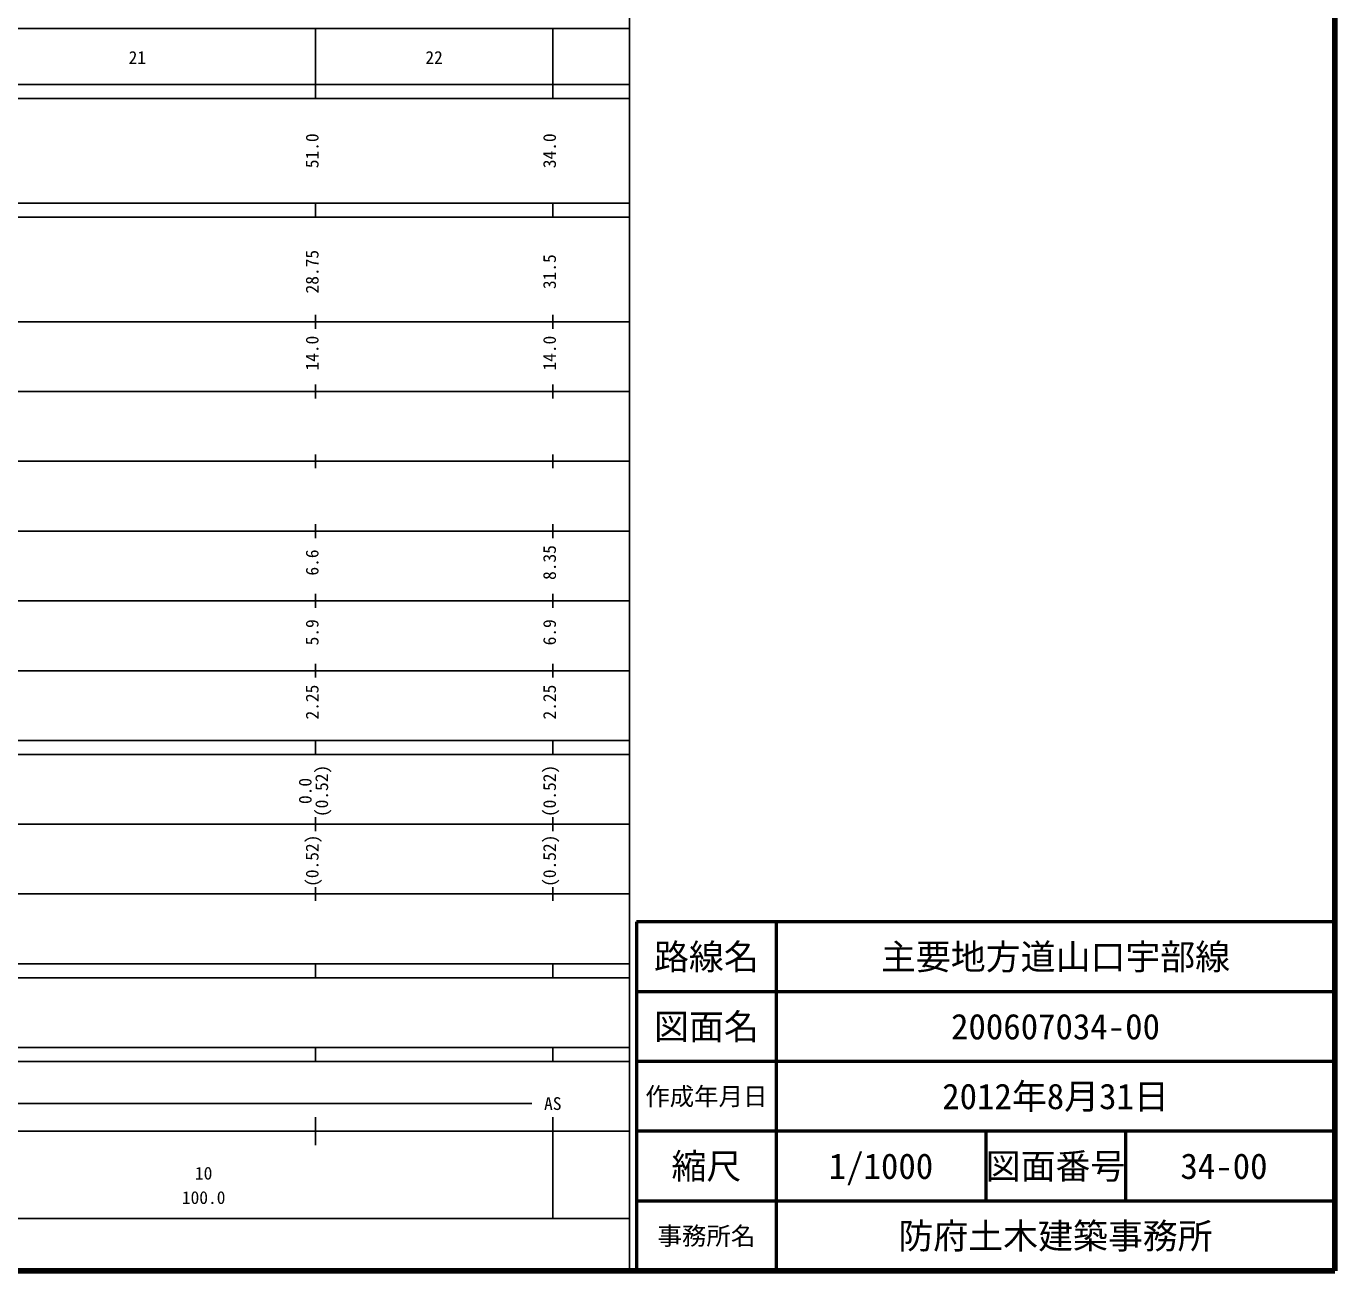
# Model space of a CAD drawing. Units: millimetres, scale not verified. Extents: x 40000 to 680000, y 20000 to 380000.
# Drawn here: x 492582 to 680000, y 20000 to 198357 of the extents above; entities that cross this region are included whole.
import ezdxf
from ezdxf.enums import TextEntityAlignment as Align

# ---------------------------------------------------------------- set-up
doc = ezdxf.new("R2010")
doc.units = ezdxf.units.MM
doc.header["$LTSCALE"] = 1000
for name, color, linetype, lineweight in [('M-TTL', 2, 'Continuous', 140), ('M-TTL-BAND', 7, 'Continuous', 25), ('M-TTL-FRAM', 2, 'Continuous', 50), ('M-TTL-LINE', 7, 'Continuous', 50)]:
    doc.layers.add(name, color=color, linetype=linetype, lineweight=lineweight)
doc.layers.add('M-TTL-TXT', color=7, linetype='Continuous')
doc.styles.add('ＭＳ ゴシック', font='')
doc.styles.get('ＭＳ ゴシック').set_extended_font_data('MS Gothic')

msp = doc.modelspace()

# ---------------------------------------------------------------- linework, layer by layer
at = {"layer": 'M-TTL'}
for p, q in [((680000, 20000), (680000, 380000)), ((40000, 20000), (680000, 20000))]:
    msp.add_line(p, q, dxfattribs=at)
at = {"layer": 'M-TTL-BAND'}
for p, q in [((579000, 20000), (579000, 370000)), ((68000, 198000), (579000, 198000)), ((534000, 188000), (534000, 198000)), ((568000, 188000), (568000, 198000)), ((40000, 190000), (579000, 190000)), ((40000, 188000), (579000, 188000)), ((40000, 173000), (579000, 173000)), ((534000, 171000), (534000, 173000)), ((568000, 171000), (568000, 173000)), ((40000, 171000), (579000, 171000)), ((40000, 156000), (579000, 156000)), ((534000, 155000), (534000, 157000)), ((568000, 155000), (568000, 157000)), ((534000, 145000), (534000, 147000)), ((568000, 145000), (568000, 147000)), ((46000, 146000), (579000, 146000)), ((534000, 135000), (534000, 137000)), ((568000, 135000), (568000, 137000)), ((52000, 136000), (579000, 136000)), ((46000, 126000), (579000, 126000)), ((534000, 125000), (534000, 127000)), ((568000, 125000), (568000, 127000)), ((534000, 115000), (534000, 117000)), ((568000, 115000), (568000, 117000)), ((52000, 116000), (579000, 116000)), ((534000, 105000), (534000, 107000)), ((568000, 105000), (568000, 107000)), ((46000, 106000), (579000, 106000)), ((40000, 96000), (579000, 96000)), ((534000, 94000), (534000, 96000)), ((568000, 94000), (568000, 96000)), ((40000, 94000), (579000, 94000)), ((534000, 83000), (534000, 85000)), ((568000, 83000), (568000, 85000)), ((49000, 84000), (579000, 84000)), ((534000, 73000), (534000, 75000)), ((568000, 73000), (568000, 75000)), ((40000, 74000), (579000, 74000)), ((40000, 64000), (579000, 64000)), ((534000, 62000), (534000, 64000)), ((568000, 62000), (568000, 64000)), ((40000, 62000), (579000, 62000)), ((40000, 52000), (579000, 52000)), ((534000, 50000), (534000, 52000)), ((568000, 50000), (568000, 52000)), ((40000, 50000), (579000, 50000)), ((71000, 44000), (565000, 44000)), ((534000, 38000), (534000, 42000)), ((568000, 27500), (568000, 42000)), ((40000, 40000), (579000, 40000)), ((68000, 27500), (579000, 27500))]:
    msp.add_line(p, q, dxfattribs=at)
at = {"layer": 'M-TTL-FRAM'}
for p, q in [((680000, 70000), (580000, 70000)), ((580000, 70000), (580000, 20000))]:
    msp.add_line(p, q, dxfattribs=at)
at = {"layer": 'M-TTL-LINE'}
for p, q in [((600000, 70000), (600000, 20000)), ((680000, 60000), (580000, 60000)), ((680000, 50000), (580000, 50000)), ((680000, 40000), (580000, 40000)), ((630000, 40000), (630000, 30000)), ((650000, 40000), (650000, 30000)), ((680000, 30000), (580000, 30000))]:
    msp.add_line(p, q, dxfattribs=at)

# ---------------------------------------------------------------- texts
at = {"layer": 'M-TTL-BAND', "style": 'ＭＳ ゴシック'}
for s, p in [('21', (508500, 192405)), ('22', (551000, 192405)), ('AS', (568000, 42500)), ('10', (518000, 32523)), ('100.0', (518000, 29033))]:
    msp.add_text(s, height=1833, dxfattribs=at).set_placement(p, align=Align.BOTTOM_CENTER)
for s, p in [('51.0', (535000, 180500)), ('34.0', (569000, 180500)), ('28.75', (535000, 163174)), ('31.5', (569000, 163174)), ('14.0', (535000, 151500)), ('14.0', (569000, 151500)), ('8.35', (569000, 121500)), ('6.6', (535000, 121500)), ('5.9', (535000, 111500)), ('6.9', (569000, 111500)), ('2.25', (535000, 101500)), ('2.25', (569000, 101500)), ('(0.52)', (536370, 88764)), ('(0.52)', (569000, 88764)), ('0.0', (534000, 88764)), ('(0.52)', (535000, 78764)), ('(0.52)', (569000, 78764))]:
    msp.add_text(s, height=1833, rotation=90, dxfattribs=at).set_placement(p, align=Align.BOTTOM_CENTER)
at = {"layer": 'M-TTL-TXT', "style": 'ＭＳ ゴシック'}
for s, height, p in [('路線名', 3666, (590000, 65000)), ('主要地方道山口宇部線', 3666, (640000, 65000)), ('図面名', 3666, (590000, 55000)), ('200607034-00', 3666, (640000, 55000)), ('2012年8月31日', 3666, (640000, 45000)), ('作成年月日', 2566, (590000, 45000)), ('縮尺', 3666, (590000, 35000)), ('1/1000', 3666, (615000, 35000)), ('図面番号', 3666, (640000, 35000)), ('34-00', 3666, (664125, 35000)), ('事務所名', 2566, (590000, 25000)), ('防府土木建築事務所', 3666, (640000, 25000))]:
    msp.add_text(s, height=height, dxfattribs=at).set_placement(p, align=Align.MIDDLE_CENTER)

doc.saveas('drawing.dxf')
